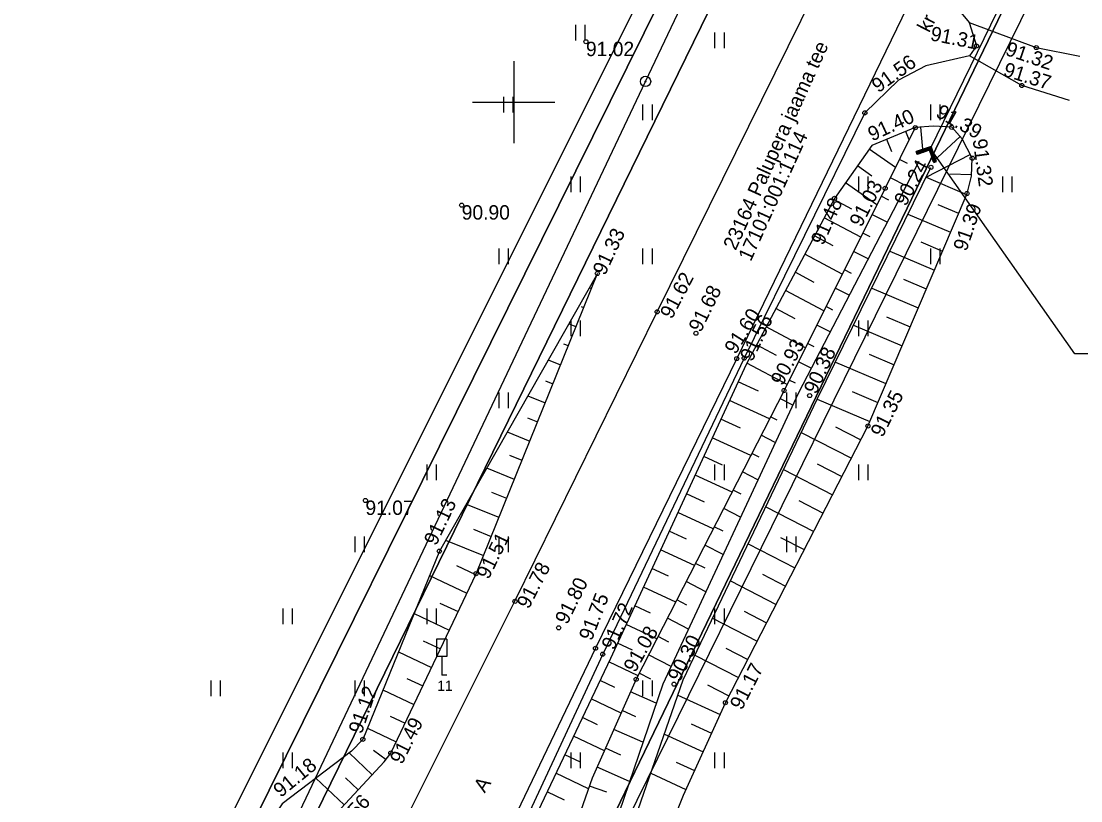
# Model space of a CAD drawing. Extents: x 629029 to 641990, y 6443658 to 6449700.
# Drawn here: x 636826.1 to 636877.6, y 6445066 to 6445103.9 of the extents above; entities that cross this region are included whole.
import ezdxf

# ---------------------------------------------------------------- set-up
doc = ezdxf.new("R2010")
doc.units = 0
for name, color, linetype in [('HALJASTUS', 7, 'Continuous'), ('KORGUS-EH2000', 7, 'Continuous'), ('LIIKLUS', 7, 'Continuous'), ('MOOTPIIR', 7, 'Continuous'), ('MPOHULIIN', 7, 'Continuous'), ('PIIR', 7, 'Continuous'), ('POST', 7, 'Continuous'), ('RELJEEF', 7, 'Continuous'), ('TEE', 7, 'Continuous'), ('TRUUP', 7, 'Continuous'), ('VORK', 7, 'Continuous')]:
    doc.layers.add(name, color=color, linetype=linetype)

msp = doc.modelspace()

# ---------------------------------------------------------------- linework, layer by layer
at = {"layer": 'HALJASTUS'}
for p, q in [((636853, 6445103.761), (636853, 6445103)), ((636853.455, 6445103.761), (636853.455, 6445103)), ((636859.772, 6445103.381), (636859.772, 6445102.619)), ((636860.228, 6445103.381), (636860.228, 6445102.619)), ((636849.5, 6445100.261), (636849.5, 6445099.5)), ((636849.955, 6445100.261), (636849.955, 6445099.5)), ((636856.272, 6445099.881), (636856.272, 6445099.119)), ((636856.728, 6445099.881), (636856.728, 6445099.119)), ((636870.272, 6445099.881), (636870.272, 6445099.119)), ((636870.728, 6445099.881), (636870.728, 6445099.119)), ((636852.772, 6445096.381), (636852.772, 6445095.619)), ((636853.228, 6445096.381), (636853.228, 6445095.619)), ((636866.772, 6445096.381), (636866.772, 6445095.619)), ((636867.228, 6445096.381), (636867.228, 6445095.619)), ((636873.772, 6445096.381), (636873.772, 6445095.619)), ((636874.228, 6445096.381), (636874.228, 6445095.619)), ((636849.272, 6445092.881), (636849.272, 6445092.119)), ((636849.728, 6445092.881), (636849.728, 6445092.119)), ((636856.272, 6445092.881), (636856.272, 6445092.119)), ((636856.728, 6445092.881), (636856.728, 6445092.119)), ((636870.272, 6445092.881), (636870.272, 6445092.119)), ((636870.728, 6445092.881), (636870.728, 6445092.119)), ((636852.772, 6445089.381), (636852.772, 6445088.619)), ((636853.228, 6445089.381), (636853.228, 6445088.619)), ((636866.772, 6445089.381), (636866.772, 6445088.619)), ((636867.228, 6445089.381), (636867.228, 6445088.619)), ((636849.272, 6445085.881), (636849.272, 6445085.119)), ((636849.728, 6445085.881), (636849.728, 6445085.119)), ((636863.272, 6445085.881), (636863.272, 6445085.119)), ((636863.728, 6445085.881), (636863.728, 6445085.119)), ((636845.772, 6445082.381), (636845.772, 6445081.619)), ((636846.228, 6445082.381), (636846.228, 6445081.619)), ((636859.772, 6445082.381), (636859.772, 6445081.619)), ((636860.228, 6445082.381), (636860.228, 6445081.619)), ((636866.772, 6445082.381), (636866.772, 6445081.619)), ((636867.228, 6445082.381), (636867.228, 6445081.619)), ((636842.272, 6445078.881), (636842.272, 6445078.119)), ((636842.728, 6445078.881), (636842.728, 6445078.119)), ((636849.272, 6445078.881), (636849.272, 6445078.119)), ((636849.728, 6445078.881), (636849.728, 6445078.119)), ((636863.272, 6445078.881), (636863.272, 6445078.119)), ((636863.728, 6445078.881), (636863.728, 6445078.119)), ((636838.772, 6445075.381), (636838.772, 6445074.619)), ((636839.228, 6445075.381), (636839.228, 6445074.619)), ((636845.772, 6445075.381), (636845.772, 6445074.619)), ((636846.228, 6445075.381), (636846.228, 6445074.619)), ((636859.772, 6445075.381), (636859.772, 6445074.619)), ((636860.228, 6445075.381), (636860.228, 6445074.619)), ((636835.272, 6445071.881), (636835.272, 6445071.119)), ((636835.728, 6445071.881), (636835.728, 6445071.119)), ((636842.272, 6445071.881), (636842.272, 6445071.119)), ((636842.728, 6445071.881), (636842.728, 6445071.119)), ((636856.272, 6445071.881), (636856.272, 6445071.119)), ((636856.728, 6445071.881), (636856.728, 6445071.119)), ((636838.772, 6445068.381), (636838.772, 6445067.619)), ((636839.228, 6445068.381), (636839.228, 6445067.619)), ((636852.772, 6445068.381), (636852.772, 6445067.619)), ((636853.228, 6445068.381), (636853.228, 6445067.619)), ((636859.772, 6445068.381), (636859.772, 6445067.619)), ((636860.228, 6445068.381), (636860.228, 6445067.619))]:
    msp.add_line(p, q, dxfattribs=at)
at = {"layer": 'KORGUS-EH2000'}
for centre in [(636853.514, 6445102.937), (636872.503, 6445102.731), (636875.414, 6445102.653), (636874.708, 6445100.808), (636867.075, 6445099.479), (636869.53, 6445098.761), (636871.3, 6445098.778), (636872.297, 6445097.275), (636870.288, 6445096.829), (636868.063, 6445095.812), (636872.044, 6445095.558), (636847.474, 6445094.991), (636865.603, 6445095.324), (636854.07, 6445091.671), (636856.978, 6445089.807), (636858.861, 6445088.765), (636860.848, 6445087.534), (636861.208, 6445087.554), (636863.148, 6445085.982), (636864.394, 6445085.736), (636867.225, 6445084.256), (636842.793, 6445080.634), (636846.386, 6445078.172), (636848.171, 6445077.078), (636850.062, 6445075.734), (636852.188, 6445074.446), (636853.979, 6445073.453), (636854.332, 6445073.163), (636855.956, 6445071.942), (636857.801, 6445071.707), (636860.297, 6445070.804), (636842.667, 6445069.023), (636844.028, 6445068.358)]:
    msp.add_circle(centre, 0.1, dxfattribs=at)
at = {"layer": 'LIIKLUS'}
for p, q in [((636846.25, 6445073.899), (636846.25, 6445073.049)), ((636846.75, 6445073.899), (636846.25, 6445073.899)), ((636846.75, 6445073.899), (636846.75, 6445073.049)), ((636846.75, 6445073.049), (636846.25, 6445073.049)), ((636846.5, 6445073.049), (636846.5, 6445072.149)), ((636846.75, 6445072.149), (636846.5, 6445072.149))]:
    msp.add_line(p, q, dxfattribs=at)
at = {"layer": 'MOOTPIIR'}
msp.add_lwpolyline([(636950.066, 6445258.879), (636880.688, 6445116.257), (636843.888, 6445041.45), (636845.456, 6445035.9), (636836.045, 6445003.926), (636832.277, 6444999.548), (636812.065, 6445015.069), (636820.118, 6445024.437), (636790.678, 6445048.328), (636730.426, 6445094.829), (636739.114, 6445108.167), (636774.656, 6445080.419), (636818.401, 6445047.121), (636829.034, 6445050.852), (636935.555, 6445263.898)], dxfattribs=at)
at = {"layer": 'MPOHULIIN'}
msp.add_lwpolyline([(636813.81, 6445011.58), (636834.351, 6445054.453), (636856.412, 6445101.01), (636879.939, 6445150.524), (636903.404, 6445200.455), (636901.923, 6445208.874)], dxfattribs=at)
at = {"layer": 'PIIR'}
for points in [[(636995.47, 6445356.3), (636851.71, 6445058.79), (636844.96, 6445046.82), (636840.79, 6445036.98), (636856.21, 6445028.2), (636869.48, 6445018.65), (636856.13, 6444998.54), (636833.85, 6445015.57), (636817.88, 6444981.34), (636905.54, 6444942.11), (636908.92, 6444950.58), (636901.58, 6444955.51), (636890.25, 6444964.32), (636893.99, 6444969.47), (636903.66, 6444980.28), (636909.86, 6444988.2), (636929.41, 6445017.98), (636941.24, 6445012.28), (636948.74, 6445027.61), (637046.41, 6445227.08)], [(636920.77, 6445230.04), (636882.75, 6445151.96), (636839.99, 6445064.61), (636833.24, 6445052.64), (636829.5, 6445043.59), (636826.95, 6445038.43), (636838.1, 6445029.84), (636840.79, 6445036.98), (636844.96, 6445046.82), (636851.71, 6445058.79), (636995.47, 6445356.3)]]:
    msp.add_lwpolyline(points, dxfattribs=at)
for points in [[(636817.55, 6445045.79), (636826.95, 6445038.43), (636829.5, 6445043.59), (636833.24, 6445052.64), (636839.99, 6445064.61), (636882.75, 6445151.96), (636880.95, 6445153.08), (636859.72, 6445110.14), (636857.17, 6445105.06), (636828.98, 6445048.13)], [(636857.17, 6445105.06), (636814.4, 6445114.82), (636776.23, 6445137.66), (636751.87, 6445095.75), (636817.55, 6445045.79), (636828.98, 6445048.13)]]:
    msp.add_lwpolyline(points, close=True, dxfattribs=at)
at = {"layer": 'POST'}
for radius in [0.25, 0.0234]:
    msp.add_circle((636856.412, 6445101.01), radius, dxfattribs=at)
at = {"layer": 'RELJEEF'}
for p, q in [((636869.915, 6445097.539), (636869.804, 6445098.785)), ((636868.394, 6445097.583), (636868.144, 6445098.188)), ((636869.235, 6445098.167), (636869.068, 6445098.57)), ((636870.393, 6445097.119), (636871.712, 6445098.328)), ((636868.563, 6445096.818), (636867.292, 6445097.716)), ((636869.156, 6445097.021), (636868.762, 6445097.217)), ((636870.057, 6445096.359), (636872.202, 6445097.461)), ((636867.414, 6445096.405), (636866.715, 6445096.899)), ((636867.661, 6445095.007), (636866.138, 6445096.082)), ((636869.088, 6445095.938), (636868.317, 6445096.322)), ((636870.056, 6445096.357), (636872.026, 6445095.516)), ((636871.212, 6445096.523), (636872.268, 6445096.484)), ((636866.445, 6445094.794), (636865.569, 6445095.26)), ((636868.248, 6445095.238), (636867.87, 6445095.427)), ((636870.624, 6445095.027), (636871.634, 6445094.597)), ((636868.163, 6445094.162), (636867.423, 6445094.532)), ((636869.173, 6445094.559), (636871.242, 6445093.677)), ((636866.873, 6445093.433), (636865.099, 6445094.378)), ((636865.528, 6445093.017), (636864.629, 6445093.495)), ((636867.338, 6445093.457), (636866.976, 6445093.638)), ((636869.791, 6445093.208), (636870.85, 6445092.757)), ((636865.979, 6445091.643), (636864.159, 6445092.612)), ((636867.239, 6445092.388), (636866.529, 6445092.743)), ((636868.291, 6445092.761), (636870.457, 6445091.837)), ((636864.61, 6445091.239), (636863.689, 6445091.73)), ((636866.429, 6445091.675), (636866.082, 6445091.849)), ((636853.679, 6445090.984), (636853.776, 6445090.944)), ((636866.315, 6445090.614), (636865.634, 6445090.955)), ((636867.408, 6445090.963), (636869.673, 6445089.997)), ((636868.957, 6445091.389), (636870.065, 6445090.917)), ((636865.084, 6445089.854), (636863.219, 6445090.847)), ((636853.29, 6445090.062), (636853.401, 6445090.017)), ((636863.693, 6445089.462), (636862.749, 6445089.964)), ((636865.52, 6445089.894), (636865.187, 6445090.06)), ((636868.124, 6445089.571), (636869.281, 6445089.077)), ((636852.68, 6445089.23), (636853.027, 6445089.09)), ((636864.189, 6445088.064), (636862.279, 6445089.082)), ((636865.391, 6445088.84), (636864.74, 6445089.166)), ((636866.525, 6445089.165), (636868.889, 6445088.157)), ((636852.417, 6445088.258), (636852.652, 6445088.163)), ((636862.775, 6445087.684), (636861.809, 6445088.199)), ((636864.611, 6445088.112), (636864.293, 6445088.271)), ((636851.682, 6445087.476), (636852.277, 6445087.236)), ((636863.294, 6445086.275), (636861.339, 6445087.316)), ((636864.467, 6445087.066), (636863.845, 6445087.377)), ((636865.643, 6445087.367), (636868.104, 6445086.318)), ((636867.29, 6445087.752), (636868.496, 6445087.238)), ((636851.543, 6445086.454), (636851.902, 6445086.309)), ((636861.907, 6445085.953), (636860.916, 6445086.41)), ((636863.702, 6445086.331), (636863.398, 6445086.482)), ((636866.457, 6445085.933), (636867.712, 6445085.398)), ((636850.684, 6445085.722), (636851.528, 6445085.381)), ((636862.442, 6445084.604), (636860.497, 6445085.502)), ((636863.567, 6445085.273), (636862.947, 6445085.59)), ((636864.76, 6445085.569), (636867.32, 6445084.478)), ((636850.669, 6445084.65), (636851.153, 6445084.454)), ((636861.032, 6445084.154), (636860.078, 6445084.594)), ((636862.818, 6445084.533), (636862.491, 6445084.7)), ((636865.647, 6445084.215), (636866.878, 6445083.581)), ((636849.686, 6445083.969), (636850.778, 6445083.527)), ((636861.53, 6445082.823), (636859.659, 6445083.686)), ((636862.722, 6445083.458), (636862.035, 6445083.81)), ((636863.985, 6445083.946), (636866.42, 6445082.692)), ((636849.795, 6445082.846), (636850.403, 6445082.6)), ((636860.157, 6445082.355), (636859.24, 6445082.779)), ((636861.939, 6445082.736), (636861.579, 6445082.92)), ((636848.687, 6445082.215), (636850.028, 6445081.673)), ((636863.123, 6445082.14), (636865.504, 6445080.914)), ((636864.758, 6445082.423), (636865.962, 6445081.803)), ((636860.617, 6445081.041), (636858.821, 6445081.871)), ((636861.877, 6445081.644), (636861.124, 6445082.03)), ((636861.061, 6445080.938), (636860.668, 6445081.14)), ((636848.921, 6445081.042), (636849.654, 6445080.746)), ((636859.281, 6445080.557), (636858.402, 6445080.963)), ((636863.869, 6445080.631), (636865.046, 6445080.025)), ((636847.689, 6445080.461), (636849.279, 6445079.819)), ((636861.032, 6445079.83), (636860.212, 6445080.25)), ((636862.262, 6445080.335), (636864.588, 6445079.136)), ((636859.705, 6445079.26), (636857.982, 6445080.055)), ((636848.047, 6445079.238), (636848.904, 6445078.892)), ((636858.406, 6445078.758), (636857.563, 6445079.147)), ((636860.183, 6445079.141), (636859.756, 6445079.36)), ((636846.691, 6445078.708), (636848.529, 6445077.965)), ((636861.4, 6445078.529), (636863.673, 6445077.358)), ((636862.98, 6445078.84), (636864.13, 6445078.247)), ((636858.792, 6445077.478), (636857.144, 6445078.239)), ((636860.187, 6445078.015), (636859.3, 6445078.47)), ((636859.304, 6445077.344), (636858.844, 6445077.58)), ((636845.909, 6445076.997), (636847.723, 6445076.135)), ((636847.219, 6445077.482), (636848.152, 6445077.038)), ((636857.53, 6445076.959), (636856.725, 6445077.331)), ((636862.092, 6445077.048), (636863.215, 6445076.469)), ((636859.342, 6445076.201), (636858.388, 6445076.69)), ((636860.538, 6445076.723), (636862.757, 6445075.58)), ((636857.879, 6445075.697), (636856.306, 6445076.423)), ((636846.413, 6445075.651), (636847.294, 6445075.232)), ((636856.655, 6445075.16), (636855.887, 6445075.515)), ((636858.426, 6445075.547), (636857.932, 6445075.8)), ((636845.154, 6445075.142), (636846.865, 6445074.329)), ((636859.676, 6445074.918), (636861.841, 6445073.802)), ((636861.203, 6445075.256), (636862.299, 6445074.691)), ((636856.967, 6445073.915), (636855.468, 6445074.607)), ((636858.497, 6445074.387), (636857.476, 6445074.91)), ((636857.547, 6445073.75), (636857.02, 6445074.02)), ((636845.606, 6445073.82), (636846.436, 6445073.426)), ((636855.78, 6445073.362), (636855.049, 6445073.699)), ((636860.314, 6445073.464), (636861.383, 6445072.913)), ((636844.4, 6445073.286), (636846.007, 6445072.522)), ((636857.652, 6445072.573), (636856.564, 6445073.13)), ((636858.814, 6445073.112), (636860.925, 6445072.024)), ((636856.046, 6445072.118), (636854.628, 6445072.792)), ((636844.8, 6445071.988), (636845.577, 6445071.619)), ((636854.915, 6445071.548), (636854.199, 6445071.889)), ((636856.671, 6445071.951), (636856.108, 6445072.24)), ((636843.645, 6445071.43), (636845.148, 6445070.716)), ((636856.932, 6445070.782), (636855.686, 6445071.333)), ((636859.425, 6445071.672), (636860.468, 6445071.135)), ((636855.226, 6445070.294), (636853.77, 6445070.986)), ((636857.983, 6445071.168), (636860.037, 6445070.233)), ((636855.945, 6445070.125), (636855.281, 6445070.419)), ((636843.994, 6445070.157), (636844.719, 6445069.813)), ((636854.08, 6445069.731), (636853.34, 6445070.082)), ((636858.638, 6445069.771), (636859.622, 6445069.323)), ((636842.891, 6445069.574), (636844.29, 6445068.909)), ((636856.283, 6445068.882), (636854.876, 6445069.505)), ((636857.326, 6445069.27), (636859.208, 6445068.413)), ((636854.415, 6445068.464), (636852.911, 6445069.179)), ((636841.996, 6445068.36), (636843.126, 6445067.304)), ((636843.191, 6445068.492), (636843.796, 6445068.045)), ((636853.246, 6445067.913), (636852.482, 6445068.276)), ((636855.215, 6445068.261), (636854.471, 6445068.591)), ((636857.895, 6445067.912), (636858.793, 6445067.503)), ((636853.644, 6445066.617), (636852.053, 6445067.373)), ((636855.634, 6445066.982), (636854.066, 6445067.676)), ((636856.668, 6445067.372), (636858.379, 6445066.593)), ((636840.381, 6445067.132), (636841.76, 6445065.843)), ((636841.816, 6445067.16), (636842.443, 6445066.573)), ((636854.523, 6445066.457), (636853.691, 6445066.75)), ((636852.467, 6445066.069), (636851.623, 6445066.47))]:
    msp.add_line(p, q, dxfattribs=at)
for points in [[(636869.53, 6445098.761), (636867.411, 6445097.885), (636865.603, 6445095.324), (636861.305, 6445087.253), (636854.705, 6445072.954), (636849.649, 6445062.315), (636847.051, 6445056.635), (636845.888, 6445053.011), (636846.246, 6445051.857), (636846.906, 6445050.41), (636848.231, 6445048.656), (636847.732, 6445045.214), (636847.878, 6445041.389), (636848.432, 6445038.545), (636848.924, 6445037.572), (636849.493, 6445036.735), (636850.071, 6445036.05)], [(636871.3, 6445098.778), (636870.413, 6445098.839), (636869.53, 6445098.761), (636868.063, 6445095.812), (636863.148, 6445085.982), (636855.956, 6445071.942), (636853.825, 6445067.132), (636851.921, 6445061.722), (636851.168, 6445055.02), (636850.395, 6445049.881), (636850.994, 6445044.703), (636851.845, 6445040.875), (636852.972, 6445038.851)], [(636855.626, 6445039.968), (636854.111, 6445042.289), (636853.938, 6445044.856), (636854.162, 6445046.333), (636854.592, 6445050.097), (636856.094, 6445060.869), (636858.253, 6445066.317), (636860.297, 6445070.804), (636867.225, 6445084.256), (636872.044, 6445095.558), (636872.265, 6445096.4), (636872.297, 6445097.275), (636871.812, 6445098.219), (636871.3, 6445098.778)], [(636869.701, 6445097.116), (636863.848, 6445085.877), (636857.247, 6445071.703), (636853.712, 6445061.353), (636852.66, 6445054.448), (636851.839, 6445046.89), (636852.19, 6445041.363), (636853.666, 6445039.128)], [(636854.379, 6445039.334), (636852.886, 6445041.377), (636852.82, 6445046.344), (636853.45, 6445054.103), (636854.552, 6445061.263), (636858.24, 6445071.91), (636864.773, 6445085.596), (636870.288, 6445096.829)], [(636854.07, 6445091.671), (636846.386, 6445078.172), (636842.667, 6445069.023), (636842.116, 6445068.451), (636838.743, 6445065.888), (636837.471, 6445064.023), (636836.07, 6445061.513), (636834.682, 6445056.546), (636833.626, 6445054.646), (636832.39, 6445052.979), (636828.607, 6445049.831), (636826.475, 6445048.051), (636823.073, 6445046.222), (636819.851, 6445047.102), (636815.733, 6445049.465), (636809.03, 6445053.508), (636802.456, 6445057.972)], [(636825.769, 6445044.545), (636827.225, 6445045.425), (636828.731, 6445046.566), (636829.715, 6445047.724), (636830.085, 6445048.071), (636830.676, 6445048.35), (636832.303, 6445048.973), (636832.671, 6445049.218), (636834.879, 6445050.846), (636835.227, 6445051.23), (636837.631, 6445054.762), (636838.06, 6445055.454), (636838.155, 6445056.02), (636838.27, 6445059.23), (636838.584, 6445060.681), (636839.02, 6445062.179), (636839.826, 6445063.432), (636840.975, 6445065.003), (636843.711, 6445067.93), (636844.028, 6445068.358), (636848.171, 6445077.078), (636854.07, 6445091.671)]]:
    msp.add_lwpolyline(points, dxfattribs=at)
at = {"layer": 'TEE'}
for points in [[(636836.389, 6445049.83), (636842.229, 6445060.095), (636850.062, 6445075.734), (636856.978, 6445089.807), (636865.266, 6445106.591), (636875.33, 6445127.06), (636883.69, 6445143.804), (636893.044, 6445162.647), (636904.656, 6445186.895), (636913.662, 6445205.686), (636922.875, 6445224.975)], [(636926.695, 6445223.065), (636917.604, 6445204.212), (636908.451, 6445185.103), (636896.689, 6445160.732), (636887.681, 6445142.251), (636879.161, 6445125.017), (636869.393, 6445105.163), (636860.848, 6445087.534), (636853.979, 6445073.453), (636846.535, 6445057.915), (636841.563, 6445047.254)], [(636871.26, 6445107.575), (636870.876, 6445105.422), (636872.149, 6445103.872), (636872.503, 6445102.731), (636872.16, 6445102.254), (636870.04, 6445101.766), (636868.71, 6445101.064), (636867.075, 6445099.479), (636861.208, 6445087.554)], [(636872.149, 6445103.872), (636875.414, 6445102.653), (636877.525, 6445102.237)], [(636877.035, 6445100.082), (636874.708, 6445100.808), (636872.16, 6445102.254)], [(636861.208, 6445087.554), (636854.332, 6445073.163), (636847.105, 6445057.63), (636842.236, 6445046.926)]]:
    msp.add_lwpolyline(points, dxfattribs=at)
at = {"layer": 'TRUUP'}
for p, q in [((636870.263, 6445097.754), (636876.375, 6445110.274)), ((636870.307, 6445097.844), (636869.571, 6445097.594)), ((636869.617, 6445097.459), (636869.571, 6445097.594)), ((636869.584, 6445097.554), (636869.591, 6445097.6)), ((636870.263, 6445097.754), (636869.594, 6445097.526)), ((636869.602, 6445097.501), (636869.617, 6445097.61)), ((636870.219, 6445097.664), (636869.617, 6445097.459)), ((636869.622, 6445097.461), (636869.644, 6445097.619)), ((636869.648, 6445097.47), (636869.67, 6445097.628)), ((636869.675, 6445097.479), (636869.697, 6445097.637)), ((636869.701, 6445097.488), (636869.723, 6445097.646)), ((636869.728, 6445097.497), (636869.75, 6445097.655)), ((636869.754, 6445097.506), (636869.776, 6445097.664)), ((636869.781, 6445097.515), (636869.803, 6445097.673)), ((636869.807, 6445097.524), (636869.829, 6445097.682)), ((636869.834, 6445097.533), (636869.856, 6445097.691)), ((636869.86, 6445097.542), (636869.882, 6445097.7)), ((636869.887, 6445097.551), (636869.909, 6445097.709)), ((636869.913, 6445097.56), (636869.935, 6445097.718)), ((636869.94, 6445097.569), (636869.962, 6445097.727)), ((636869.966, 6445097.578), (636869.988, 6445097.736)), ((636869.993, 6445097.587), (636870.015, 6445097.745)), ((636870.019, 6445097.596), (636870.041, 6445097.754)), ((636870.046, 6445097.605), (636870.068, 6445097.763)), ((636870.072, 6445097.614), (636870.094, 6445097.772)), ((636870.099, 6445097.623), (636870.121, 6445097.781)), ((636870.125, 6445097.632), (636870.147, 6445097.79)), ((636870.152, 6445097.641), (636870.174, 6445097.799)), ((636870.178, 6445097.65), (636870.2, 6445097.808)), ((636870.205, 6445097.659), (636870.227, 6445097.817)), ((636870.423, 6445097.062), (636870.219, 6445097.664)), ((636870.227, 6445097.638), (636870.253, 6445097.826)), ((636870.245, 6445097.586), (636870.28, 6445097.835)), ((636870.263, 6445097.533), (636870.306, 6445097.844)), ((636870.491, 6445097.085), (636870.263, 6445097.754)), ((636870.281, 6445097.481), (636870.325, 6445097.794)), ((636870.299, 6445097.428), (636870.343, 6445097.741)), ((636870.558, 6445097.108), (636870.307, 6445097.844)), ((636870.317, 6445097.375), (636870.36, 6445097.689)), ((636870.335, 6445097.323), (636870.378, 6445097.636)), ((636870.352, 6445097.27), (636870.396, 6445097.583)), ((636870.37, 6445097.218), (636870.414, 6445097.531)), ((636870.388, 6445097.165), (636870.432, 6445097.478)), ((636870.406, 6445097.112), (636870.45, 6445097.426)), ((636870.423, 6445097.062), (636870.558, 6445097.108)), ((636870.424, 6445097.062), (636870.468, 6445097.373)), ((636870.451, 6445097.071), (636870.486, 6445097.32)), ((636870.477, 6445097.08), (636870.504, 6445097.268)), ((636870.504, 6445097.089), (636870.521, 6445097.215)), ((636870.53, 6445097.098), (636870.539, 6445097.163))]:
    msp.add_line(p, q, dxfattribs=at)
msp.add_lwpolyline([(636882.806, 6445087.766), (636877.292, 6445087.766), (636870.263, 6445097.754)], dxfattribs=at)
at = {"layer": 'VORK'}
for p, q in [((636850, 6445102), (636850, 6445098)), ((636848, 6445100), (636852, 6445100))]:
    msp.add_line(p, q, dxfattribs=at)

# ---------------------------------------------------------------- texts
at = {"layer": 'KORGUS-EH2000'}
for s, rotation, p in [('91.31', 348.7436, (636870.223, 6445103.011)), ('91.32', 340.887, (636873.864, 6445102.308)), ('91.56', 35.5908, (636867.731, 6445100.427)), ('91.37', 342.6844, (636873.761, 6445101.29)), ('91.40', 24.8637, (636867.428, 6445098.081)), ('91.39', 330.7523, (636870.473, 6445099.326)), ('91.32', 277.7075, (636872.315, 6445098.175)), ('90.24', 60.9454, (636869.063, 6445094.898)), ('91.03', 63.1595, (636866.909, 6445093.884)), ('91.48', 66.0375, (636865.055, 6445093.003)), ('91.39', 71.1018, (636872.013, 6445092.709)), ('91.33', 64.7289, (636854.439, 6445091.537)), ('91.62', 62.2765, (636857.693, 6445089.415)), ('91.68', 63.9582, (636859.097, 6445088.768)), ('91.60', 57.8712, (636860.789, 6445087.701)), ('91.56', 63.8471, (636861.592, 6445087.345)), ('90.93', 61.9471, (636863.074, 6445086.177)), ('90.38', 65.1858, (636864.707, 6445085.762)), ('91.35', 63.6495, (636867.942, 6445083.666)), ('91.13', 64.6356, (636846.231, 6445078.4)), ('91.51', 63.5502, (636848.777, 6445076.76)), ('91.78', 62.7097, (636850.732, 6445075.321)), ('91.80', 63.778, (636852.601, 6445074.565)), ('91.75', 68.6705, (636853.793, 6445073.775)), ('91.72', 66.2864, (636854.874, 6445073.322)), ('91.08', 60.8025, (636855.909, 6445072.231)), ('90.30', 63.0939, (636858.073, 6445071.776)), ('91.17', 62.7764, (636861.095, 6445070.409)), ('91.12', 70.8768, (636842.607, 6445069.249)), ('91.49', 63.2603, (636844.569, 6445067.763)), ('91.18', 39.2257, (636838.672, 6445066.165)), ('91.56', 46.3837, (636841.462, 6445064.242))]:
    msp.add_text(s, height=0.7, rotation=rotation, dxfattribs=at).set_placement(p)
for s, p in [('91.02', (636853.514, 6445102.237)), ('90.90', (636847.474, 6445094.291)), ('91.07', (636842.793, 6445079.934))]:
    msp.add_text(s, height=0.7, dxfattribs=at).set_placement(p)
at = {"layer": 'LIIKLUS'}
msp.add_text('11', height=0.5, dxfattribs=at).set_placement((636846.283, 6445071.378))
at = {"layer": 'PIIR'}
for s, p in [('23164 Palupera jaama tee', (636860.793, 6445092.758)), ('17101:001:1114', (636861.529, 6445092.22))]:
    msp.add_text(s, height=0.7, rotation=65.6109, dxfattribs=at).set_placement(p)
at = {"layer": 'TEE'}
for s, rotation, p in [('kr', 62.6501, (636870.202, 6445103.341)), ('A', 56.8983, (636848.59, 6445066.385))]:
    msp.add_text(s, height=0.7, rotation=rotation, dxfattribs=at).set_placement(p)

doc.saveas('drawing.dxf')
